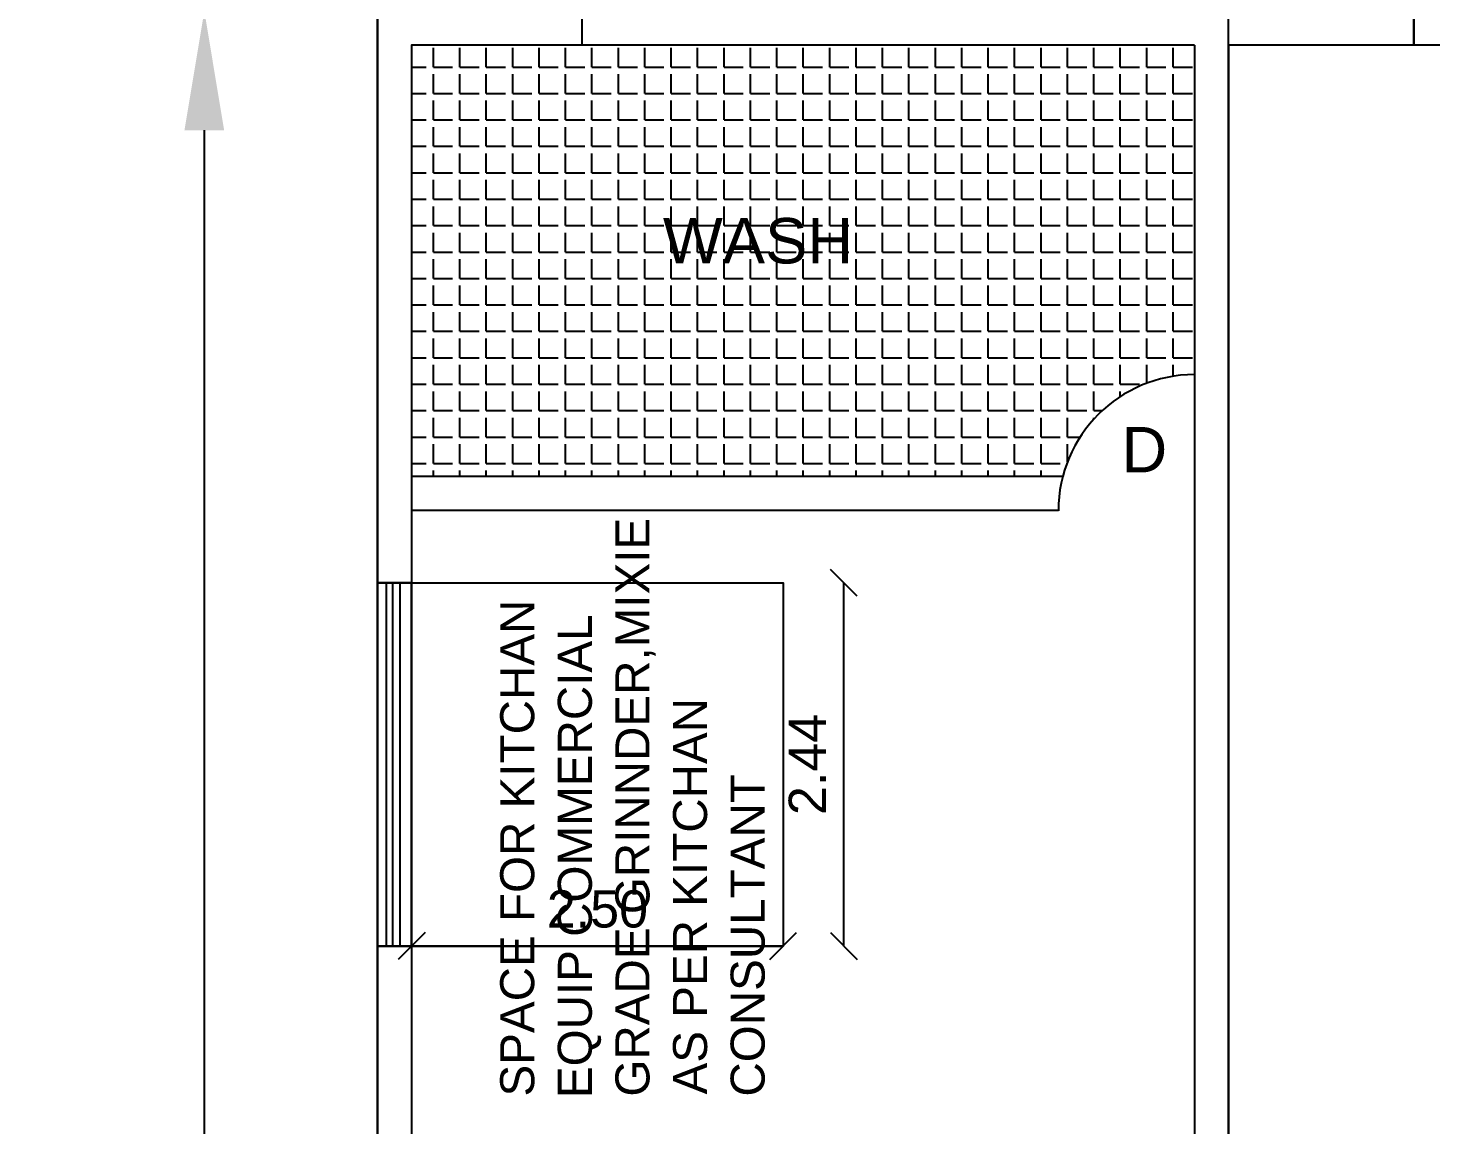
# Model space of a CAD drawing. Header units: metres. Extents: x 0 to 184, y 0 to 104.
# Drawn here: x 1.53 to 10.95, y 57.22 to 64.58 of the extents above; entities that cross this region are included whole.
import ezdxf

# ---------------------------------------------------------------- set-up
doc = ezdxf.new("R2010")
doc.units = ezdxf.units.M
doc.linetypes.add('PHANTOM2', pattern=[1.25, 0.625, -0.125, 0.125, -0.125, 0.125, -0.125])
for name, color, linetype in [('BLK_1_FLR_0_BLT_UP_AREA', 1, 'Continuous'), ('BLK_1_FLR_0_CARPET_AREA', 117, 'Continuous'), ('BLK_1_FLR_0_REGULAR_ROOM_1', 117, 'Continuous'), ('BLK_1_FLR_0_ROOM_1_LIGHT_VENTILATION_1', 140, 'Continuous')]:
    doc.layers.add(name, color=color, linetype=linetype)
doc.styles.get("Standard").update_dxf_attribs({"font": 'arial.ttf', "height": 0.35})
doc.dimstyles.new('ISO-25', dxfattribs={"dimtxt": 0.8, "dimasz": 0.8, "dimexe": 1.25, "dimexo": 0.625, "dimgap": 0.25, "dimtad": 1, "dimdsep": 46, "dimtxsty": 'Standard', "dimcen": 2.5, "dimse1": 1, "dimse2": 1, "dimadec": 0, "dimazin": 0, "dimtfac": 1, "dimtmove": 0, "dimatfit": 3, "dimfxl": 0, "dimarcsym": 0})
doc.dimstyles.new('SAR', dxfattribs={"dimtxt": 0.25, "dimasz": 0.18, "dimexe": 0.18, "dimexo": 0.0625, "dimgap": 0.12, "dimtad": 1, "dimzin": 0, "dimdsep": 46, "dimtxsty": 'Standard', "dimblk": 'OBLIQUE', "dimcen": 0.09, "dimse1": 1, "dimse2": 1, "dimadec": 0, "dimazin": 0, "dimtfac": 1, "dimtofl": 0, "dimtmove": 0, "dimatfit": 3, "dimldrblk": 'OBLIQUE', "dimfxl": 0, "dimtolj": 1, "dimtzin": 0, "dimarcsym": 0})

# ---------------------------------------------------------------- blocks, each defined once
blk = doc.blocks.new('_Oblique')
at = {"color": 0, "linetype": 'ByBlock', "lineweight": -2}
blk.add_line((-0.5, -0.5), (0.5, 0.5), dxfattribs=at)
blk = doc.blocks.new('*D22')
at = {"layer": 'BLK_1_FLR_0_ROOM_1_LIGHT_VENTILATION_1', "color": 0, "lineweight": -2}
blk.add_line((4.1062, 58.4197), (6.6015, 58.4197), dxfattribs=at)
at = {"layer": 'Defpoints', "color": 0}
for p in [(4.1062, 58.4197), (6.6015, 58.4197), (6.6015, 58.4197)]:
    blk.add_point(p, dxfattribs=at)
at = {"layer": 'BLK_1_FLR_0_ROOM_1_LIGHT_VENTILATION_1', "color": 0, "lineweight": -2, "xscale": 0.18, "yscale": 0.18, "zscale": 0.18, "rotation": 180}
blk.add_blockref('_Oblique', (4.1062, 58.4197), dxfattribs=at)
at = {"layer": 'BLK_1_FLR_0_ROOM_1_LIGHT_VENTILATION_1', "color": 0, "lineweight": -2, "xscale": 0.18, "yscale": 0.18, "zscale": 0.18}
blk.add_blockref('_Oblique', (6.6015, 58.4197), dxfattribs=at)
at = {"layer": 'BLK_1_FLR_0_ROOM_1_LIGHT_VENTILATION_1', "color": 0, "insert": (5.3538, 58.6673), "char_height": 0.25, "attachment_point": 5}
blk.add_mtext('\\A1;2.50', dxfattribs=at)
blk = doc.blocks.new('*D23')
at = {"layer": 'BLK_1_FLR_0_ROOM_1_LIGHT_VENTILATION_1', "color": 0, "lineweight": -2}
blk.add_line((7.0088, 58.4197), (7.0088, 60.8581), dxfattribs=at)
at = {"layer": 'Defpoints', "color": 0}
for p in [(6.6015, 60.8581), (7.0088, 60.8581), (6.6015, 58.4197)]:
    blk.add_point(p, dxfattribs=at)
at = {"layer": 'BLK_1_FLR_0_ROOM_1_LIGHT_VENTILATION_1', "color": 0, "lineweight": -2, "xscale": 0.18, "yscale": 0.18, "zscale": 0.18}
for p, rotation in [((7.0088, 60.8581), 90), ((7.0088, 58.4197), 270)]:
    blk.add_blockref('_Oblique', p, dxfattribs=dict(at, rotation=rotation))
at = {"layer": 'BLK_1_FLR_0_ROOM_1_LIGHT_VENTILATION_1', "color": 0, "insert": (6.7633, 59.6389), "char_height": 0.25, "attachment_point": 5, "rotation": 90}
blk.add_mtext('\\A1;2.44', dxfattribs=at)
blk = doc.blocks.new('*D101')
at = {"color": 0, "lineweight": -2}
blk.add_line((2.7138, 63.8962), (2.7138, 35.067), dxfattribs=at)
at = {"color": 0}
for points in [[(2.5804, 63.8962), (2.8471, 63.8962), (2.7138, 64.6962)], [(2.5804, 35.067), (2.8471, 35.067), (2.7138, 34.267)]]:
    blk.add_solid(points, dxfattribs=at)
at = {"layer": 'Defpoints', "color": 0}
for p in [(3.8776, 64.6962), (2.7138, 34.267), (3.8776, 34.267)]:
    blk.add_point(p, dxfattribs=at)
at = {"color": 0, "insert": (2.055, 49.4816), "char_height": 0.8, "attachment_point": 5, "rotation": 90}
blk.add_mtext('30.43', dxfattribs=at)

msp = doc.modelspace()

# ---------------------------------------------------------------- linework, layer by layer
at = {"color": 7, "lineweight": 25}
for p, q in [((10.8372, 67.76964), (10.8372, 64.46764)), ((3.8776, 64.69624), (3.8776, 56.92384)), ((9.5926, 54.33304), (9.5926, 64.69624)), ((9.364, 64.46764), (4.1062, 64.46764)), ((4.1062, 64.46764), (4.1062, 61.57204)), ((9.364, 64.46764), (9.364, 61.57204)), ((11.77763, 64.46764), (10.8372, 64.46764)), ((9.364, 62.2558), (9.364, 61.34231)), ((8.47917, 61.57204), (4.1062, 61.57204)), ((8.4496, 61.34344), (4.1062, 61.34344)), ((4.1062, 61.34344), (4.1062, 56.92384)), ((9.364, 61.34344), (9.364, 54.56164)), ((3.93632, 58.41968), (3.93632, 60.85808)), ((3.97903, 58.41968), (3.97903, 60.85808)), ((4.02967, 58.41968), (4.02986, 60.85808))]:
    msp.add_line(p, q, dxfattribs=at)
at = {"color": 7, "linetype": 'Continuous', "lineweight": 25}
for p, q in [((4.25248, 64.3206), (4.25248, 64.44963)), ((4.42989, 64.3206), (4.42989, 64.44963)), ((4.60731, 64.3206), (4.60731, 64.44963)), ((4.78473, 64.3206), (4.78473, 64.44963)), ((4.96215, 64.3206), (4.96215, 64.44963)), ((5.13957, 64.3206), (5.13957, 64.44963)), ((5.31699, 64.3206), (5.31699, 64.44963)), ((5.49441, 64.3206), (5.49441, 64.44963)), ((5.67183, 64.3206), (5.67183, 64.44963)), ((5.84925, 64.3206), (5.84925, 64.44963)), ((6.02667, 64.3206), (6.02667, 64.44963)), ((6.20408, 64.3206), (6.20408, 64.44963)), ((6.3815, 64.3206), (6.3815, 64.44963)), ((6.55892, 64.3206), (6.55892, 64.44963)), ((6.73634, 64.3206), (6.73634, 64.44963)), ((6.91376, 64.3206), (6.91376, 64.44963)), ((7.09118, 64.3206), (7.09118, 64.44963)), ((7.2686, 64.3206), (7.2686, 64.44963)), ((7.44602, 64.3206), (7.44602, 64.44963)), ((7.62344, 64.3206), (7.62344, 64.44963)), ((7.80086, 64.3206), (7.80086, 64.44963)), ((7.97827, 64.3206), (7.97827, 64.44963)), ((8.15569, 64.3206), (8.15569, 64.44963)), ((8.33311, 64.3206), (8.33311, 64.44963)), ((8.51053, 64.3206), (8.51053, 64.44963)), ((8.68795, 64.3206), (8.68795, 64.44963)), ((8.86537, 64.3206), (8.86537, 64.44963)), ((9.04279, 64.3206), (9.04279, 64.44963)), ((9.22021, 64.3206), (9.22021, 64.44963)), ((4.1062, 64.3206), (4.20409, 64.3206)), ((4.25248, 64.3206), (4.38151, 64.3206)), ((4.25248, 64.14318), (4.25248, 64.27221)), ((4.42989, 64.3206), (4.55893, 64.3206)), ((4.42989, 64.14318), (4.42989, 64.27221)), ((4.60731, 64.3206), (4.73635, 64.3206)), ((4.60731, 64.14318), (4.60731, 64.27221)), ((4.78473, 64.3206), (4.91376, 64.3206)), ((4.78473, 64.14318), (4.78473, 64.27221)), ((4.96215, 64.3206), (5.09118, 64.3206)), ((4.96215, 64.14318), (4.96215, 64.27221)), ((5.13957, 64.3206), (5.2686, 64.3206)), ((5.13957, 64.14318), (5.13957, 64.27221)), ((5.31699, 64.3206), (5.44602, 64.3206)), ((5.31699, 64.14318), (5.31699, 64.27221)), ((5.49441, 64.3206), (5.62344, 64.3206)), ((5.49441, 64.14318), (5.49441, 64.27221)), ((5.67183, 64.3206), (5.80086, 64.3206)), ((5.67183, 64.14318), (5.67183, 64.27221)), ((5.84925, 64.3206), (5.97828, 64.3206)), ((5.84925, 64.14318), (5.84925, 64.27221)), ((6.02667, 64.3206), (6.1557, 64.3206)), ((6.02667, 64.14318), (6.02667, 64.27221)), ((6.20408, 64.3206), (6.33312, 64.3206)), ((6.20408, 64.14318), (6.20408, 64.27221)), ((6.3815, 64.3206), (6.51054, 64.3206)), ((6.3815, 64.14318), (6.3815, 64.27221)), ((6.55892, 64.3206), (6.68795, 64.3206)), ((6.55892, 64.14318), (6.55892, 64.27221)), ((6.73634, 64.3206), (6.86537, 64.3206)), ((6.73634, 64.14318), (6.73634, 64.27221)), ((6.91376, 64.3206), (7.04279, 64.3206)), ((6.91376, 64.14318), (6.91376, 64.27221)), ((7.09118, 64.3206), (7.22021, 64.3206)), ((7.09118, 64.14318), (7.09118, 64.27221)), ((7.2686, 64.3206), (7.39763, 64.3206)), ((7.2686, 64.14318), (7.2686, 64.27221)), ((7.44602, 64.3206), (7.57505, 64.3206)), ((7.44602, 64.14318), (7.44602, 64.27221)), ((7.62344, 64.3206), (7.75247, 64.3206)), ((7.62344, 64.14318), (7.62344, 64.27221)), ((7.80086, 64.3206), (7.92989, 64.3206)), ((7.80086, 64.14318), (7.80086, 64.27221)), ((7.97827, 64.3206), (8.10731, 64.3206)), ((7.97827, 64.14318), (7.97827, 64.27221)), ((8.15569, 64.3206), (8.28473, 64.3206)), ((8.15569, 64.14318), (8.15569, 64.27221)), ((8.33311, 64.3206), (8.46214, 64.3206)), ((8.33311, 64.14318), (8.33311, 64.27221)), ((8.51053, 64.3206), (8.63956, 64.3206)), ((8.51053, 64.14318), (8.51053, 64.27221)), ((8.68795, 64.3206), (8.81698, 64.3206)), ((8.68795, 64.14318), (8.68795, 64.27221)), ((8.86537, 64.3206), (8.9944, 64.3206)), ((8.86537, 64.14318), (8.86537, 64.27221)), ((9.04279, 64.3206), (9.17182, 64.3206)), ((9.04279, 64.14318), (9.04279, 64.27221)), ((9.22021, 64.3206), (9.34924, 64.3206)), ((9.22021, 64.14318), (9.22021, 64.27221)), ((4.1062, 64.14318), (4.20409, 64.14318)), ((4.25248, 64.14318), (4.38151, 64.14318)), ((4.25248, 63.96576), (4.25248, 64.09479)), ((4.42989, 64.14318), (4.55893, 64.14318)), ((4.42989, 63.96576), (4.42989, 64.09479)), ((4.60731, 64.14318), (4.73635, 64.14318)), ((4.60731, 63.96576), (4.60731, 64.09479)), ((4.78473, 64.14318), (4.91376, 64.14318)), ((4.78473, 63.96576), (4.78473, 64.09479)), ((4.96215, 64.14318), (5.09118, 64.14318)), ((4.96215, 63.96576), (4.96215, 64.09479)), ((5.13957, 64.14318), (5.2686, 64.14318)), ((5.13957, 63.96576), (5.13957, 64.09479)), ((5.31699, 64.14318), (5.44602, 64.14318)), ((5.31699, 63.96576), (5.31699, 64.09479)), ((5.49441, 64.14318), (5.62344, 64.14318)), ((5.49441, 63.96576), (5.49441, 64.09479)), ((5.67183, 64.14318), (5.80086, 64.14318)), ((5.67183, 63.96576), (5.67183, 64.09479)), ((5.84925, 64.14318), (5.97828, 64.14318)), ((5.84925, 63.96576), (5.84925, 64.09479)), ((6.02667, 64.14318), (6.1557, 64.14318)), ((6.02667, 63.96576), (6.02667, 64.09479)), ((6.20408, 64.14318), (6.33312, 64.14318)), ((6.20408, 63.96576), (6.20408, 64.09479)), ((6.3815, 64.14318), (6.51054, 64.14318)), ((6.3815, 63.96576), (6.3815, 64.09479)), ((6.55892, 64.14318), (6.68795, 64.14318)), ((6.55892, 63.96576), (6.55892, 64.09479)), ((6.73634, 64.14318), (6.86537, 64.14318)), ((6.73634, 63.96576), (6.73634, 64.09479)), ((6.91376, 64.14318), (7.04279, 64.14318)), ((6.91376, 63.96576), (6.91376, 64.09479)), ((7.09118, 64.14318), (7.22021, 64.14318)), ((7.09118, 63.96576), (7.09118, 64.09479)), ((7.2686, 64.14318), (7.39763, 64.14318)), ((7.2686, 63.96576), (7.2686, 64.09479)), ((7.44602, 64.14318), (7.57505, 64.14318)), ((7.44602, 63.96576), (7.44602, 64.09479)), ((7.62344, 64.14318), (7.75247, 64.14318)), ((7.62344, 63.96576), (7.62344, 64.09479)), ((7.80086, 64.14318), (7.92989, 64.14318)), ((7.80086, 63.96576), (7.80086, 64.09479)), ((7.97827, 64.14318), (8.10731, 64.14318)), ((7.97827, 63.96576), (7.97827, 64.09479)), ((8.15569, 64.14318), (8.28473, 64.14318)), ((8.15569, 63.96576), (8.15569, 64.09479)), ((8.33311, 64.14318), (8.46214, 64.14318)), ((8.33311, 63.96576), (8.33311, 64.09479)), ((8.51053, 64.14318), (8.63956, 64.14318)), ((8.51053, 63.96576), (8.51053, 64.09479)), ((8.68795, 64.14318), (8.81698, 64.14318)), ((8.68795, 63.96576), (8.68795, 64.09479)), ((8.86537, 64.14318), (8.9944, 64.14318)), ((8.86537, 63.96576), (8.86537, 64.09479)), ((9.04279, 64.14318), (9.17182, 64.14318)), ((9.04279, 63.96576), (9.04279, 64.09479)), ((9.22021, 64.14318), (9.34924, 64.14318)), ((9.22021, 63.96576), (9.22021, 64.09479)), ((4.1062, 63.96576), (4.20409, 63.96576)), ((4.25248, 63.96576), (4.38151, 63.96576)), ((4.25248, 63.78834), (4.25248, 63.91738)), ((4.42989, 63.96576), (4.55893, 63.96576)), ((4.42989, 63.78834), (4.42989, 63.91738)), ((4.60731, 63.96576), (4.73635, 63.96576)), ((4.60731, 63.78834), (4.60731, 63.91738)), ((4.78473, 63.96576), (4.91376, 63.96576)), ((4.78473, 63.78834), (4.78473, 63.91738)), ((4.96215, 63.96576), (5.09118, 63.96576)), ((4.96215, 63.78834), (4.96215, 63.91738)), ((5.13957, 63.96576), (5.2686, 63.96576)), ((5.13957, 63.78834), (5.13957, 63.91738)), ((5.31699, 63.96576), (5.44602, 63.96576)), ((5.31699, 63.78834), (5.31699, 63.91738)), ((5.49441, 63.96576), (5.62344, 63.96576)), ((5.49441, 63.78834), (5.49441, 63.91738)), ((5.67183, 63.96576), (5.80086, 63.96576)), ((5.67183, 63.78834), (5.67183, 63.91738)), ((5.84925, 63.96576), (5.97828, 63.96576)), ((5.84925, 63.78834), (5.84925, 63.91738)), ((6.02667, 63.96576), (6.1557, 63.96576)), ((6.02667, 63.78834), (6.02667, 63.91738)), ((6.20408, 63.96576), (6.33312, 63.96576)), ((6.20408, 63.78834), (6.20408, 63.91738)), ((6.3815, 63.96576), (6.51054, 63.96576)), ((6.3815, 63.78834), (6.3815, 63.91738)), ((6.55892, 63.96576), (6.68795, 63.96576)), ((6.55892, 63.78834), (6.55892, 63.91738)), ((6.73634, 63.96576), (6.86537, 63.96576)), ((6.73634, 63.78834), (6.73634, 63.91738)), ((6.91376, 63.96576), (7.04279, 63.96576)), ((6.91376, 63.78834), (6.91376, 63.91738)), ((7.09118, 63.96576), (7.22021, 63.96576)), ((7.09118, 63.78834), (7.09118, 63.91738)), ((7.2686, 63.96576), (7.39763, 63.96576)), ((7.2686, 63.78834), (7.2686, 63.91738)), ((7.44602, 63.96576), (7.57505, 63.96576)), ((7.44602, 63.78834), (7.44602, 63.91738)), ((7.62344, 63.96576), (7.75247, 63.96576)), ((7.62344, 63.78834), (7.62344, 63.91738)), ((7.80086, 63.96576), (7.92989, 63.96576)), ((7.80086, 63.78834), (7.80086, 63.91738)), ((7.97827, 63.96576), (8.10731, 63.96576)), ((7.97827, 63.78834), (7.97827, 63.91738)), ((8.15569, 63.96576), (8.28473, 63.96576)), ((8.15569, 63.78834), (8.15569, 63.91738)), ((8.33311, 63.96576), (8.46214, 63.96576)), ((8.33311, 63.78834), (8.33311, 63.91738)), ((8.51053, 63.96576), (8.63956, 63.96576)), ((8.51053, 63.78834), (8.51053, 63.91738)), ((8.68795, 63.96576), (8.81698, 63.96576)), ((8.68795, 63.78834), (8.68795, 63.91738)), ((8.86537, 63.96576), (8.9944, 63.96576)), ((8.86537, 63.78834), (8.86537, 63.91738)), ((9.04279, 63.96576), (9.17182, 63.96576)), ((9.04279, 63.78834), (9.04279, 63.91738)), ((9.22021, 63.96576), (9.34924, 63.96576)), ((9.22021, 63.78834), (9.22021, 63.91738)), ((4.1062, 63.78834), (4.20409, 63.78834)), ((4.25248, 63.78834), (4.38151, 63.78834)), ((4.42989, 63.78834), (4.55893, 63.78834)), ((4.60731, 63.78834), (4.73635, 63.78834)), ((4.78473, 63.78834), (4.91376, 63.78834)), ((4.96215, 63.78834), (5.09118, 63.78834)), ((5.13957, 63.78834), (5.2686, 63.78834)), ((5.31699, 63.78834), (5.44602, 63.78834)), ((5.49441, 63.78834), (5.62344, 63.78834)), ((5.67183, 63.78834), (5.80086, 63.78834)), ((5.84925, 63.78834), (5.97828, 63.78834)), ((6.02667, 63.78834), (6.1557, 63.78834)), ((6.20408, 63.78834), (6.33312, 63.78834)), ((6.3815, 63.78834), (6.51054, 63.78834)), ((6.55892, 63.78834), (6.68795, 63.78834)), ((6.73634, 63.78834), (6.86537, 63.78834)), ((6.91376, 63.78834), (7.04279, 63.78834)), ((7.09118, 63.78834), (7.22021, 63.78834)), ((7.2686, 63.78834), (7.39763, 63.78834)), ((7.44602, 63.78834), (7.57505, 63.78834)), ((7.62344, 63.78834), (7.75247, 63.78834)), ((7.80086, 63.78834), (7.92989, 63.78834)), ((7.97827, 63.78834), (8.10731, 63.78834)), ((8.15569, 63.78834), (8.28473, 63.78834)), ((8.33311, 63.78834), (8.46214, 63.78834)), ((8.51053, 63.78834), (8.63956, 63.78834)), ((8.68795, 63.78834), (8.81698, 63.78834)), ((8.86537, 63.78834), (8.9944, 63.78834)), ((9.04279, 63.78834), (9.17182, 63.78834)), ((9.22021, 63.78834), (9.34924, 63.78834)), ((4.25248, 63.61092), (4.25248, 63.73996)), ((4.42989, 63.61092), (4.42989, 63.73996)), ((4.60731, 63.61092), (4.60731, 63.73996)), ((4.78473, 63.61092), (4.78473, 63.73996)), ((4.96215, 63.61092), (4.96215, 63.73996)), ((5.13957, 63.61092), (5.13957, 63.73996)), ((5.31699, 63.61092), (5.31699, 63.73996)), ((5.49441, 63.61092), (5.49441, 63.73996)), ((5.67183, 63.61092), (5.67183, 63.73996)), ((5.84925, 63.61092), (5.84925, 63.73996)), ((6.02667, 63.61092), (6.02667, 63.73996)), ((6.20408, 63.61092), (6.20408, 63.73996)), ((6.3815, 63.61092), (6.3815, 63.73996)), ((6.55892, 63.61092), (6.55892, 63.73996)), ((6.73634, 63.61092), (6.73634, 63.73996)), ((6.91376, 63.61092), (6.91376, 63.73996)), ((7.09118, 63.61092), (7.09118, 63.73996)), ((7.2686, 63.61092), (7.2686, 63.73996)), ((7.44602, 63.61092), (7.44602, 63.73996)), ((7.62344, 63.61092), (7.62344, 63.73996)), ((7.80086, 63.61092), (7.80086, 63.73996)), ((7.97827, 63.61092), (7.97827, 63.73996)), ((8.15569, 63.61092), (8.15569, 63.73996)), ((8.33311, 63.61092), (8.33311, 63.73996)), ((8.51053, 63.61092), (8.51053, 63.73996)), ((8.68795, 63.61092), (8.68795, 63.73996)), ((8.86537, 63.61092), (8.86537, 63.73996)), ((9.04279, 63.61092), (9.04279, 63.73996)), ((9.22021, 63.61092), (9.22021, 63.73996)), ((4.1062, 63.61092), (4.20409, 63.61092)), ((4.25248, 63.61092), (4.38151, 63.61092)), ((4.42989, 63.61092), (4.55893, 63.61092)), ((4.60731, 63.61092), (4.73635, 63.61092)), ((4.78473, 63.61092), (4.91376, 63.61092)), ((4.96215, 63.61092), (5.09118, 63.61092)), ((5.13957, 63.61092), (5.2686, 63.61092)), ((5.31699, 63.61092), (5.44602, 63.61092)), ((5.49441, 63.61092), (5.62344, 63.61092)), ((5.67183, 63.61092), (5.80086, 63.61092)), ((5.84925, 63.61092), (5.97828, 63.61092)), ((6.02667, 63.61092), (6.1557, 63.61092)), ((6.20408, 63.61092), (6.33312, 63.61092)), ((6.3815, 63.61092), (6.51054, 63.61092)), ((6.55892, 63.61092), (6.68795, 63.61092)), ((6.73634, 63.61092), (6.86537, 63.61092)), ((6.91376, 63.61092), (7.04279, 63.61092)), ((7.09118, 63.61092), (7.22021, 63.61092)), ((7.2686, 63.61092), (7.39763, 63.61092)), ((7.44602, 63.61092), (7.57505, 63.61092)), ((7.62344, 63.61092), (7.75247, 63.61092)), ((7.80086, 63.61092), (7.92989, 63.61092)), ((7.97827, 63.61092), (8.10731, 63.61092)), ((8.15569, 63.61092), (8.28473, 63.61092)), ((8.33311, 63.61092), (8.46214, 63.61092)), ((8.51053, 63.61092), (8.63956, 63.61092)), ((8.68795, 63.61092), (8.81698, 63.61092)), ((8.86537, 63.61092), (8.9944, 63.61092)), ((9.04279, 63.61092), (9.17182, 63.61092)), ((9.22021, 63.61092), (9.34924, 63.61092)), ((4.25248, 63.43351), (4.25248, 63.56254)), ((4.42989, 63.43351), (4.42989, 63.56254)), ((4.60731, 63.43351), (4.60731, 63.56254)), ((4.78473, 63.43351), (4.78473, 63.56254)), ((4.96215, 63.43351), (4.96215, 63.56254)), ((5.13957, 63.43351), (5.13957, 63.56254)), ((5.31699, 63.43351), (5.31699, 63.56254)), ((5.49441, 63.43351), (5.49441, 63.56254)), ((5.67183, 63.43351), (5.67183, 63.56254)), ((5.84925, 63.43351), (5.84925, 63.56254)), ((6.02667, 63.43351), (6.02667, 63.56254)), ((6.20408, 63.43351), (6.20408, 63.56254)), ((6.3815, 63.43351), (6.3815, 63.56254)), ((6.55892, 63.43351), (6.55892, 63.56254)), ((6.73634, 63.43351), (6.73634, 63.56254)), ((6.91376, 63.43351), (6.91376, 63.56254)), ((7.09118, 63.43351), (7.09118, 63.56254)), ((7.2686, 63.43351), (7.2686, 63.56254)), ((7.44602, 63.43351), (7.44602, 63.56254)), ((7.62344, 63.43351), (7.62344, 63.56254)), ((7.80086, 63.43351), (7.80086, 63.56254)), ((7.97827, 63.43351), (7.97827, 63.56254)), ((8.15569, 63.43351), (8.15569, 63.56254)), ((8.33311, 63.43351), (8.33311, 63.56254)), ((8.51053, 63.43351), (8.51053, 63.56254)), ((8.68795, 63.43351), (8.68795, 63.56254)), ((8.86537, 63.43351), (8.86537, 63.56254)), ((9.04279, 63.43351), (9.04279, 63.56254)), ((9.22021, 63.43351), (9.22021, 63.56254)), ((4.1062, 63.43351), (4.20409, 63.43351)), ((4.25248, 63.43351), (4.38151, 63.43351)), ((4.42989, 63.43351), (4.55893, 63.43351)), ((4.60731, 63.43351), (4.73635, 63.43351)), ((4.78473, 63.43351), (4.91376, 63.43351)), ((4.96215, 63.43351), (5.09118, 63.43351)), ((5.13957, 63.43351), (5.2686, 63.43351)), ((5.31699, 63.43351), (5.44602, 63.43351)), ((5.49441, 63.43351), (5.62344, 63.43351)), ((5.67183, 63.43351), (5.80086, 63.43351)), ((5.84925, 63.43351), (5.97828, 63.43351)), ((6.02667, 63.43351), (6.1557, 63.43351)), ((6.20408, 63.43351), (6.33312, 63.43351)), ((6.3815, 63.43351), (6.51054, 63.43351)), ((6.55892, 63.43351), (6.68795, 63.43351)), ((6.73634, 63.43351), (6.86537, 63.43351)), ((6.91376, 63.43351), (7.04279, 63.43351)), ((7.09118, 63.43351), (7.22021, 63.43351)), ((7.2686, 63.43351), (7.39763, 63.43351)), ((7.44602, 63.43351), (7.57505, 63.43351)), ((7.62344, 63.43351), (7.75247, 63.43351)), ((7.80086, 63.43351), (7.92989, 63.43351)), ((7.97827, 63.43351), (8.10731, 63.43351)), ((8.15569, 63.43351), (8.28473, 63.43351)), ((8.33311, 63.43351), (8.46214, 63.43351)), ((8.51053, 63.43351), (8.63956, 63.43351)), ((8.68795, 63.43351), (8.81698, 63.43351)), ((8.86537, 63.43351), (8.9944, 63.43351)), ((9.04279, 63.43351), (9.17182, 63.43351)), ((9.22021, 63.43351), (9.34924, 63.43351)), ((4.25248, 63.25609), (4.25248, 63.38512)), ((4.42989, 63.25609), (4.42989, 63.38512)), ((4.60731, 63.25609), (4.60731, 63.38512)), ((4.78473, 63.25609), (4.78473, 63.38512)), ((4.96215, 63.25609), (4.96215, 63.38512)), ((5.13957, 63.25609), (5.13957, 63.38512)), ((5.31699, 63.25609), (5.31699, 63.38512)), ((5.49441, 63.25609), (5.49441, 63.38512)), ((5.67183, 63.25609), (5.67183, 63.38512)), ((5.84925, 63.25609), (5.84925, 63.38512)), ((6.02667, 63.25609), (6.02667, 63.38512)), ((6.20408, 63.25609), (6.20408, 63.38512)), ((6.3815, 63.25609), (6.3815, 63.38512)), ((6.55892, 63.25609), (6.55892, 63.38512)), ((6.73634, 63.25609), (6.73634, 63.38512)), ((6.91376, 63.25609), (6.91376, 63.38512)), ((7.09118, 63.25609), (7.09118, 63.38512)), ((7.2686, 63.25609), (7.2686, 63.38512)), ((7.44602, 63.25609), (7.44602, 63.38512)), ((7.62344, 63.25609), (7.62344, 63.38512)), ((7.80086, 63.25609), (7.80086, 63.38512)), ((7.97827, 63.25609), (7.97827, 63.38512)), ((8.15569, 63.25609), (8.15569, 63.38512)), ((8.33311, 63.25609), (8.33311, 63.38512)), ((8.51053, 63.25609), (8.51053, 63.38512)), ((8.68795, 63.25609), (8.68795, 63.38512)), ((8.86537, 63.25609), (8.86537, 63.38512)), ((9.04279, 63.25609), (9.04279, 63.38512)), ((9.22021, 63.25609), (9.22021, 63.38512)), ((4.1062, 63.25609), (4.20409, 63.25609)), ((4.25248, 63.25609), (4.38151, 63.25609)), ((4.42989, 63.25609), (4.55893, 63.25609)), ((4.60731, 63.25609), (4.73635, 63.25609)), ((4.78473, 63.25609), (4.91376, 63.25609)), ((4.96215, 63.25609), (5.09118, 63.25609)), ((5.13957, 63.25609), (5.2686, 63.25609)), ((5.31699, 63.25609), (5.44602, 63.25609)), ((5.49441, 63.25609), (5.62344, 63.25609)), ((5.67183, 63.25609), (5.80086, 63.25609)), ((5.84925, 63.25609), (5.97828, 63.25609)), ((6.02667, 63.25609), (6.1557, 63.25609)), ((6.20408, 63.25609), (6.33312, 63.25609)), ((6.3815, 63.25609), (6.51054, 63.25609)), ((6.55892, 63.25609), (6.68795, 63.25609)), ((6.73634, 63.25609), (6.86537, 63.25609)), ((6.91376, 63.25609), (7.04279, 63.25609)), ((7.09118, 63.25609), (7.22021, 63.25609)), ((7.2686, 63.25609), (7.39763, 63.25609)), ((7.44602, 63.25609), (7.57505, 63.25609)), ((7.62344, 63.25609), (7.75247, 63.25609)), ((7.80086, 63.25609), (7.92989, 63.25609)), ((7.97827, 63.25609), (8.10731, 63.25609)), ((8.15569, 63.25609), (8.28473, 63.25609)), ((8.33311, 63.25609), (8.46214, 63.25609)), ((8.51053, 63.25609), (8.63956, 63.25609)), ((8.68795, 63.25609), (8.81698, 63.25609)), ((8.86537, 63.25609), (8.9944, 63.25609)), ((9.04279, 63.25609), (9.17182, 63.25609)), ((9.22021, 63.25609), (9.34924, 63.25609)), ((4.25248, 63.07867), (4.25248, 63.2077)), ((4.42989, 63.07867), (4.42989, 63.2077)), ((4.60731, 63.07867), (4.60731, 63.2077)), ((4.78473, 63.07867), (4.78473, 63.2077)), ((4.96215, 63.07867), (4.96215, 63.2077)), ((5.13957, 63.07867), (5.13957, 63.2077)), ((5.31699, 63.07867), (5.31699, 63.2077)), ((5.49441, 63.07867), (5.49441, 63.2077)), ((5.67183, 63.07867), (5.67183, 63.2077)), ((5.84925, 63.07867), (5.84925, 63.2077)), ((6.02667, 63.07867), (6.02667, 63.2077)), ((6.20408, 63.07867), (6.20408, 63.2077)), ((6.3815, 63.07867), (6.3815, 63.2077)), ((6.55892, 63.07867), (6.55892, 63.2077)), ((6.73634, 63.07867), (6.73634, 63.2077)), ((6.91376, 63.07867), (6.91376, 63.2077)), ((7.09118, 63.07867), (7.09118, 63.2077)), ((7.2686, 63.07867), (7.2686, 63.2077)), ((7.44602, 63.07867), (7.44602, 63.2077)), ((7.62344, 63.07867), (7.62344, 63.2077)), ((7.80086, 63.07867), (7.80086, 63.2077)), ((7.97827, 63.07867), (7.97827, 63.2077)), ((8.15569, 63.07867), (8.15569, 63.2077)), ((8.33311, 63.07867), (8.33311, 63.2077)), ((8.51053, 63.07867), (8.51053, 63.2077)), ((8.68795, 63.07867), (8.68795, 63.2077)), ((8.86537, 63.07867), (8.86537, 63.2077)), ((9.04279, 63.07867), (9.04279, 63.2077)), ((9.22021, 63.07867), (9.22021, 63.2077)), ((4.1062, 63.07867), (4.20409, 63.07867)), ((4.25248, 63.07867), (4.38151, 63.07867)), ((4.25248, 62.90125), (4.25248, 63.03028)), ((4.42989, 63.07867), (4.55893, 63.07867)), ((4.42989, 62.90125), (4.42989, 63.03028)), ((4.60731, 63.07867), (4.73635, 63.07867)), ((4.60731, 62.90125), (4.60731, 63.03028)), ((4.78473, 63.07867), (4.91376, 63.07867)), ((4.78473, 62.90125), (4.78473, 63.03028)), ((4.96215, 63.07867), (5.09118, 63.07867)), ((4.96215, 62.90125), (4.96215, 63.03028)), ((5.13957, 63.07867), (5.2686, 63.07867)), ((5.13957, 62.90125), (5.13957, 63.03028)), ((5.31699, 63.07867), (5.44602, 63.07867)), ((5.31699, 62.90125), (5.31699, 63.03028)), ((5.49441, 63.07867), (5.62344, 63.07867)), ((5.49441, 62.90125), (5.49441, 63.03028)), ((5.67183, 63.07867), (5.80086, 63.07867)), ((5.67183, 62.90125), (5.67183, 63.03028)), ((5.84925, 63.07867), (5.97828, 63.07867)), ((5.84925, 62.90125), (5.84925, 63.03028)), ((6.02667, 63.07867), (6.1557, 63.07867)), ((6.02667, 62.90125), (6.02667, 63.03028)), ((6.20408, 63.07867), (6.33312, 63.07867)), ((6.20408, 62.90125), (6.20408, 63.03028)), ((6.3815, 63.07867), (6.51054, 63.07867)), ((6.3815, 62.90125), (6.3815, 63.03028)), ((6.55892, 63.07867), (6.68795, 63.07867)), ((6.55892, 62.90125), (6.55892, 63.03028)), ((6.73634, 63.07867), (6.86537, 63.07867)), ((6.73634, 62.90125), (6.73634, 63.03028)), ((6.91376, 63.07867), (7.04279, 63.07867)), ((6.91376, 62.90125), (6.91376, 63.03028)), ((7.09118, 63.07867), (7.22021, 63.07867)), ((7.09118, 62.90125), (7.09118, 63.03028)), ((7.2686, 63.07867), (7.39763, 63.07867)), ((7.2686, 62.90125), (7.2686, 63.03028)), ((7.44602, 63.07867), (7.57505, 63.07867)), ((7.44602, 62.90125), (7.44602, 63.03028)), ((7.62344, 63.07867), (7.75247, 63.07867)), ((7.62344, 62.90125), (7.62344, 63.03028)), ((7.80086, 63.07867), (7.92989, 63.07867)), ((7.80086, 62.90125), (7.80086, 63.03028)), ((7.97827, 63.07867), (8.10731, 63.07867)), ((7.97827, 62.90125), (7.97827, 63.03028)), ((8.15569, 63.07867), (8.28473, 63.07867)), ((8.15569, 62.90125), (8.15569, 63.03028)), ((8.33311, 63.07867), (8.46214, 63.07867)), ((8.33311, 62.90125), (8.33311, 63.03028)), ((8.51053, 63.07867), (8.63956, 63.07867)), ((8.51053, 62.90125), (8.51053, 63.03028)), ((8.68795, 63.07867), (8.81698, 63.07867)), ((8.68795, 62.90125), (8.68795, 63.03028)), ((8.86537, 63.07867), (8.9944, 63.07867)), ((8.86537, 62.90125), (8.86537, 63.03028)), ((9.04279, 63.07867), (9.17182, 63.07867)), ((9.04279, 62.90125), (9.04279, 63.03028)), ((9.22021, 63.07867), (9.34924, 63.07867)), ((9.22021, 62.90125), (9.22021, 63.03028)), ((4.1062, 62.90125), (4.20409, 62.90125)), ((4.25248, 62.90125), (4.38151, 62.90125)), ((4.25248, 62.72383), (4.25248, 62.85286)), ((4.42989, 62.90125), (4.55893, 62.90125)), ((4.42989, 62.72383), (4.42989, 62.85286)), ((4.60731, 62.90125), (4.73635, 62.90125)), ((4.60731, 62.72383), (4.60731, 62.85286)), ((4.78473, 62.90125), (4.91376, 62.90125)), ((4.78473, 62.72383), (4.78473, 62.85286)), ((4.96215, 62.90125), (5.09118, 62.90125)), ((4.96215, 62.72383), (4.96215, 62.85286)), ((5.13957, 62.90125), (5.2686, 62.90125)), ((5.13957, 62.72383), (5.13957, 62.85286)), ((5.31699, 62.90125), (5.44602, 62.90125)), ((5.31699, 62.72383), (5.31699, 62.85286)), ((5.49441, 62.90125), (5.62344, 62.90125)), ((5.49441, 62.72383), (5.49441, 62.85286)), ((5.67183, 62.90125), (5.80086, 62.90125)), ((5.67183, 62.72383), (5.67183, 62.85286)), ((5.84925, 62.90125), (5.97828, 62.90125)), ((5.84925, 62.72383), (5.84925, 62.85286)), ((6.02667, 62.90125), (6.1557, 62.90125)), ((6.02667, 62.72383), (6.02667, 62.85286)), ((6.20408, 62.90125), (6.33312, 62.90125)), ((6.20408, 62.72383), (6.20408, 62.85286)), ((6.3815, 62.90125), (6.51054, 62.90125)), ((6.3815, 62.72383), (6.3815, 62.85286)), ((6.55892, 62.90125), (6.68795, 62.90125)), ((6.55892, 62.72383), (6.55892, 62.85286)), ((6.73634, 62.90125), (6.86537, 62.90125)), ((6.73634, 62.72383), (6.73634, 62.85286)), ((6.91376, 62.90125), (7.04279, 62.90125)), ((6.91376, 62.72383), (6.91376, 62.85286)), ((7.09118, 62.90125), (7.22021, 62.90125)), ((7.09118, 62.72383), (7.09118, 62.85286)), ((7.2686, 62.90125), (7.39763, 62.90125)), ((7.2686, 62.72383), (7.2686, 62.85286)), ((7.44602, 62.90125), (7.57505, 62.90125)), ((7.44602, 62.72383), (7.44602, 62.85286)), ((7.62344, 62.90125), (7.75247, 62.90125)), ((7.62344, 62.72383), (7.62344, 62.85286)), ((7.80086, 62.90125), (7.92989, 62.90125)), ((7.80086, 62.72383), (7.80086, 62.85286)), ((7.97827, 62.90125), (8.10731, 62.90125)), ((7.97827, 62.72383), (7.97827, 62.85286)), ((8.15569, 62.90125), (8.28473, 62.90125)), ((8.15569, 62.72383), (8.15569, 62.85286)), ((8.33311, 62.90125), (8.46214, 62.90125)), ((8.33311, 62.72383), (8.33311, 62.85286)), ((8.51053, 62.90125), (8.63956, 62.90125)), ((8.51053, 62.72383), (8.51053, 62.85286)), ((8.68795, 62.90125), (8.81698, 62.90125)), ((8.68795, 62.72383), (8.68795, 62.85286)), ((8.86537, 62.90125), (8.9944, 62.90125)), ((8.86537, 62.72383), (8.86537, 62.85286)), ((9.04279, 62.90125), (9.17182, 62.90125)), ((9.04279, 62.72383), (9.04279, 62.85286)), ((9.22021, 62.90125), (9.34924, 62.90125)), ((9.22021, 62.72383), (9.22021, 62.85286)), ((4.1062, 62.72383), (4.20409, 62.72383)), ((4.25248, 62.72383), (4.38151, 62.72383)), ((4.25248, 62.54641), (4.25248, 62.67544)), ((4.42989, 62.72383), (4.55893, 62.72383)), ((4.42989, 62.54641), (4.42989, 62.67544)), ((4.60731, 62.72383), (4.73635, 62.72383)), ((4.60731, 62.54641), (4.60731, 62.67544)), ((4.78473, 62.72383), (4.91376, 62.72383)), ((4.78473, 62.54641), (4.78473, 62.67544)), ((4.96215, 62.72383), (5.09118, 62.72383)), ((4.96215, 62.54641), (4.96215, 62.67544)), ((5.13957, 62.72383), (5.2686, 62.72383)), ((5.13957, 62.54641), (5.13957, 62.67544)), ((5.31699, 62.72383), (5.44602, 62.72383)), ((5.31699, 62.54641), (5.31699, 62.67544)), ((5.49441, 62.72383), (5.62344, 62.72383)), ((5.49441, 62.54641), (5.49441, 62.67544)), ((5.67183, 62.72383), (5.80086, 62.72383)), ((5.67183, 62.54641), (5.67183, 62.67544)), ((5.84925, 62.72383), (5.97828, 62.72383)), ((5.84925, 62.54641), (5.84925, 62.67544)), ((6.02667, 62.72383), (6.1557, 62.72383)), ((6.02667, 62.54641), (6.02667, 62.67544)), ((6.20408, 62.72383), (6.33312, 62.72383)), ((6.20408, 62.54641), (6.20408, 62.67544)), ((6.3815, 62.72383), (6.51054, 62.72383)), ((6.3815, 62.54641), (6.3815, 62.67544)), ((6.55892, 62.72383), (6.68795, 62.72383)), ((6.55892, 62.54641), (6.55892, 62.67544)), ((6.73634, 62.72383), (6.86537, 62.72383)), ((6.73634, 62.54641), (6.73634, 62.67544)), ((6.91376, 62.72383), (7.04279, 62.72383)), ((6.91376, 62.54641), (6.91376, 62.67544)), ((7.09118, 62.72383), (7.22021, 62.72383)), ((7.09118, 62.54641), (7.09118, 62.67544)), ((7.2686, 62.72383), (7.39763, 62.72383)), ((7.2686, 62.54641), (7.2686, 62.67544)), ((7.44602, 62.72383), (7.57505, 62.72383)), ((7.44602, 62.54641), (7.44602, 62.67544)), ((7.62344, 62.72383), (7.75247, 62.72383)), ((7.62344, 62.54641), (7.62344, 62.67544)), ((7.80086, 62.72383), (7.92989, 62.72383)), ((7.80086, 62.54641), (7.80086, 62.67544)), ((7.97827, 62.72383), (8.10731, 62.72383)), ((7.97827, 62.54641), (7.97827, 62.67544)), ((8.15569, 62.72383), (8.28473, 62.72383)), ((8.15569, 62.54641), (8.15569, 62.67544)), ((8.33311, 62.72383), (8.46214, 62.72383)), ((8.33311, 62.54641), (8.33311, 62.67544)), ((8.51053, 62.72383), (8.63956, 62.72383)), ((8.51053, 62.54641), (8.51053, 62.67544)), ((8.68795, 62.72383), (8.81698, 62.72383)), ((8.68795, 62.54641), (8.68795, 62.67544)), ((8.86537, 62.72383), (8.9944, 62.72383)), ((8.86537, 62.54641), (8.86537, 62.67544)), ((9.04279, 62.72383), (9.17182, 62.72383)), ((9.04279, 62.54641), (9.04279, 62.67544)), ((9.22021, 62.72383), (9.34924, 62.72383)), ((9.22021, 62.54641), (9.22021, 62.67544)), ((4.1062, 62.54641), (4.20409, 62.54641)), ((4.25248, 62.54641), (4.38151, 62.54641)), ((4.25248, 62.36899), (4.25248, 62.49802)), ((4.42989, 62.54641), (4.55893, 62.54641)), ((4.42989, 62.36899), (4.42989, 62.49802)), ((4.60731, 62.54641), (4.73635, 62.54641)), ((4.60731, 62.36899), (4.60731, 62.49802)), ((4.78473, 62.54641), (4.91376, 62.54641)), ((4.78473, 62.36899), (4.78473, 62.49802)), ((4.96215, 62.54641), (5.09118, 62.54641)), ((4.96215, 62.36899), (4.96215, 62.49802)), ((5.13957, 62.54641), (5.2686, 62.54641)), ((5.13957, 62.36899), (5.13957, 62.49802)), ((5.31699, 62.54641), (5.44602, 62.54641)), ((5.31699, 62.36899), (5.31699, 62.49802)), ((5.49441, 62.54641), (5.62344, 62.54641)), ((5.49441, 62.36899), (5.49441, 62.49802)), ((5.67183, 62.54641), (5.80086, 62.54641)), ((5.67183, 62.36899), (5.67183, 62.49802)), ((5.84925, 62.54641), (5.97828, 62.54641)), ((5.84925, 62.36899), (5.84925, 62.49802)), ((6.02667, 62.54641), (6.1557, 62.54641)), ((6.02667, 62.36899), (6.02667, 62.49802)), ((6.20408, 62.54641), (6.33312, 62.54641)), ((6.20408, 62.36899), (6.20408, 62.49802)), ((6.3815, 62.54641), (6.51054, 62.54641)), ((6.3815, 62.36899), (6.3815, 62.49802)), ((6.55892, 62.54641), (6.68795, 62.54641)), ((6.55892, 62.36899), (6.55892, 62.49802)), ((6.73634, 62.54641), (6.86537, 62.54641)), ((6.73634, 62.36899), (6.73634, 62.49802)), ((6.91376, 62.54641), (7.04279, 62.54641)), ((6.91376, 62.36899), (6.91376, 62.49802)), ((7.09118, 62.54641), (7.22021, 62.54641)), ((7.09118, 62.36899), (7.09118, 62.49802)), ((7.2686, 62.54641), (7.39763, 62.54641)), ((7.2686, 62.36899), (7.2686, 62.49802)), ((7.44602, 62.54641), (7.57505, 62.54641)), ((7.44602, 62.36899), (7.44602, 62.49802)), ((7.62344, 62.54641), (7.75247, 62.54641)), ((7.62344, 62.36899), (7.62344, 62.49802)), ((7.80086, 62.54641), (7.92989, 62.54641)), ((7.80086, 62.36899), (7.80086, 62.49802)), ((7.97827, 62.54641), (8.10731, 62.54641)), ((7.97827, 62.36899), (7.97827, 62.49802)), ((8.15569, 62.54641), (8.28473, 62.54641)), ((8.15569, 62.36899), (8.15569, 62.49802)), ((8.33311, 62.54641), (8.46214, 62.54641)), ((8.33311, 62.36899), (8.33311, 62.49802)), ((8.51053, 62.54641), (8.63956, 62.54641)), ((8.51053, 62.36899), (8.51053, 62.49802)), ((8.68795, 62.54641), (8.81698, 62.54641)), ((8.68795, 62.36899), (8.68795, 62.49802)), ((8.86537, 62.54641), (8.9944, 62.54641)), ((8.86537, 62.36899), (8.86537, 62.49802)), ((9.04279, 62.54641), (9.17182, 62.54641)), ((9.04279, 62.36899), (9.04279, 62.49802)), ((9.22021, 62.54641), (9.34924, 62.54641)), ((9.22021, 62.36899), (9.22021, 62.49802)), ((4.1062, 62.36899), (4.20409, 62.36899)), ((4.25248, 62.36899), (4.38151, 62.36899)), ((4.25248, 62.19157), (4.25248, 62.3206)), ((4.42989, 62.36899), (4.55893, 62.36899)), ((4.42989, 62.19157), (4.42989, 62.3206)), ((4.60731, 62.36899), (4.73635, 62.36899)), ((4.60731, 62.19157), (4.60731, 62.3206)), ((4.78473, 62.36899), (4.91376, 62.36899)), ((4.78473, 62.19157), (4.78473, 62.3206)), ((4.96215, 62.36899), (5.09118, 62.36899)), ((4.96215, 62.19157), (4.96215, 62.3206)), ((5.13957, 62.36899), (5.2686, 62.36899)), ((5.13957, 62.19157), (5.13957, 62.3206)), ((5.31699, 62.36899), (5.44602, 62.36899)), ((5.31699, 62.19157), (5.31699, 62.3206)), ((5.49441, 62.36899), (5.62344, 62.36899)), ((5.49441, 62.19157), (5.49441, 62.3206)), ((5.67183, 62.36899), (5.80086, 62.36899)), ((5.67183, 62.19157), (5.67183, 62.3206)), ((5.84925, 62.36899), (5.97828, 62.36899)), ((5.84925, 62.19157), (5.84925, 62.3206)), ((6.02667, 62.36899), (6.1557, 62.36899)), ((6.02667, 62.19157), (6.02667, 62.3206)), ((6.20408, 62.36899), (6.33312, 62.36899)), ((6.20408, 62.19157), (6.20408, 62.3206)), ((6.3815, 62.36899), (6.51054, 62.36899)), ((6.3815, 62.19157), (6.3815, 62.3206)), ((6.55892, 62.36899), (6.68795, 62.36899)), ((6.55892, 62.19157), (6.55892, 62.3206)), ((6.73634, 62.36899), (6.86537, 62.36899)), ((6.73634, 62.19157), (6.73634, 62.3206)), ((6.91376, 62.36899), (7.04279, 62.36899)), ((6.91376, 62.19157), (6.91376, 62.3206)), ((7.09118, 62.36899), (7.22021, 62.36899)), ((7.09118, 62.19157), (7.09118, 62.3206)), ((7.2686, 62.36899), (7.39763, 62.36899)), ((7.2686, 62.19157), (7.2686, 62.3206)), ((7.44602, 62.36899), (7.57505, 62.36899)), ((7.44602, 62.19157), (7.44602, 62.3206)), ((7.62344, 62.36899), (7.75247, 62.36899)), ((7.62344, 62.19157), (7.62344, 62.3206)), ((7.80086, 62.36899), (7.92989, 62.36899)), ((7.80086, 62.19157), (7.80086, 62.3206)), ((7.97827, 62.36899), (8.10731, 62.36899)), ((7.97827, 62.19157), (7.97827, 62.3206)), ((8.15569, 62.36899), (8.28473, 62.36899)), ((8.15569, 62.19157), (8.15569, 62.3206)), ((8.33311, 62.36899), (8.46214, 62.36899)), ((8.33311, 62.19157), (8.33311, 62.3206)), ((8.51053, 62.36899), (8.63956, 62.36899)), ((8.51053, 62.19157), (8.51053, 62.3206)), ((8.68795, 62.36899), (8.81698, 62.36899)), ((8.68795, 62.19157), (8.68795, 62.3206)), ((8.86537, 62.36899), (8.9944, 62.36899)), ((8.86537, 62.19157), (8.86537, 62.3206)), ((9.04279, 62.36899), (9.17182, 62.36899)), ((9.04279, 62.19752), (9.04279, 62.3206)), ((9.22021, 62.36899), (9.34924, 62.36899)), ((9.22021, 62.24442), (9.22021, 62.3206)), ((4.1062, 62.19157), (4.20409, 62.19157)), ((4.25248, 62.19157), (4.38151, 62.19157)), ((4.42989, 62.19157), (4.55893, 62.19157)), ((4.60731, 62.19157), (4.73635, 62.19157)), ((4.78473, 62.19157), (4.91376, 62.19157)), ((4.96215, 62.19157), (5.09118, 62.19157)), ((5.13957, 62.19157), (5.2686, 62.19157)), ((5.31699, 62.19157), (5.44602, 62.19157)), ((5.49441, 62.19157), (5.62344, 62.19157)), ((5.67183, 62.19157), (5.80086, 62.19157)), ((5.84925, 62.19157), (5.97828, 62.19157)), ((6.02667, 62.19157), (6.1557, 62.19157)), ((6.20408, 62.19157), (6.33312, 62.19157)), ((6.3815, 62.19157), (6.51054, 62.19157)), ((6.55892, 62.19157), (6.68795, 62.19157)), ((6.73634, 62.19157), (6.86537, 62.19157)), ((6.91376, 62.19157), (7.04279, 62.19157)), ((7.09118, 62.19157), (7.22021, 62.19157)), ((7.2686, 62.19157), (7.39763, 62.19157)), ((7.44602, 62.19157), (7.57505, 62.19157)), ((7.62344, 62.19157), (7.75247, 62.19157)), ((7.80086, 62.19157), (7.92989, 62.19157)), ((7.97827, 62.19157), (8.10731, 62.19157)), ((8.15569, 62.19157), (8.28473, 62.19157)), ((8.33311, 62.19157), (8.46214, 62.19157)), ((8.51053, 62.19157), (8.63956, 62.19157)), ((8.68795, 62.19157), (8.81698, 62.19157)), ((8.86537, 62.19157), (8.9944, 62.19157)), ((4.25248, 62.01415), (4.25248, 62.14319)), ((4.42989, 62.01415), (4.42989, 62.14319)), ((4.60731, 62.01415), (4.60731, 62.14319)), ((4.78473, 62.01415), (4.78473, 62.14319)), ((4.96215, 62.01415), (4.96215, 62.14319)), ((5.13957, 62.01415), (5.13957, 62.14319)), ((5.31699, 62.01415), (5.31699, 62.14319)), ((5.49441, 62.01415), (5.49441, 62.14319)), ((5.67183, 62.01415), (5.67183, 62.14319)), ((5.84925, 62.01415), (5.84925, 62.14319)), ((6.02667, 62.01415), (6.02667, 62.14319)), ((6.20408, 62.01415), (6.20408, 62.14319)), ((6.3815, 62.01415), (6.3815, 62.14319)), ((6.55892, 62.01415), (6.55892, 62.14319)), ((6.73634, 62.01415), (6.73634, 62.14319)), ((6.91376, 62.01415), (6.91376, 62.14319)), ((7.09118, 62.01415), (7.09118, 62.14319)), ((7.2686, 62.01415), (7.2686, 62.14319)), ((7.44602, 62.01415), (7.44602, 62.14319)), ((7.62344, 62.01415), (7.62344, 62.14319)), ((7.80086, 62.01415), (7.80086, 62.14319)), ((7.97827, 62.01415), (7.97827, 62.14319)), ((8.15569, 62.01415), (8.15569, 62.14319)), ((8.33311, 62.01415), (8.33311, 62.14319)), ((8.51053, 62.01415), (8.51053, 62.14319)), ((8.68795, 62.01415), (8.68795, 62.14319)), ((8.86537, 62.10788), (8.86537, 62.14319)), ((4.1062, 62.01415), (4.20409, 62.01415)), ((4.25248, 62.01415), (4.38151, 62.01415)), ((4.42989, 62.01415), (4.55893, 62.01415)), ((4.60731, 62.01415), (4.73635, 62.01415)), ((4.78473, 62.01415), (4.91376, 62.01415)), ((4.96215, 62.01415), (5.09118, 62.01415)), ((5.13957, 62.01415), (5.2686, 62.01415)), ((5.31699, 62.01415), (5.44602, 62.01415)), ((5.49441, 62.01415), (5.62344, 62.01415)), ((5.67183, 62.01415), (5.80086, 62.01415)), ((5.84925, 62.01415), (5.97828, 62.01415)), ((6.02667, 62.01415), (6.1557, 62.01415)), ((6.20408, 62.01415), (6.33312, 62.01415)), ((6.3815, 62.01415), (6.51054, 62.01415)), ((6.55892, 62.01415), (6.68795, 62.01415)), ((6.73634, 62.01415), (6.86537, 62.01415)), ((6.91376, 62.01415), (7.04279, 62.01415)), ((7.09118, 62.01415), (7.22021, 62.01415)), ((7.2686, 62.01415), (7.39763, 62.01415)), ((7.44602, 62.01415), (7.57505, 62.01415)), ((7.62344, 62.01415), (7.75247, 62.01415)), ((7.80086, 62.01415), (7.92989, 62.01415)), ((7.97827, 62.01415), (8.10731, 62.01415)), ((8.15569, 62.01415), (8.28473, 62.01415)), ((8.33311, 62.01415), (8.46214, 62.01415)), ((8.51053, 62.01415), (8.63956, 62.01415)), ((8.68795, 62.01415), (8.7447, 62.01415)), ((4.25248, 61.83673), (4.25248, 61.96577)), ((4.42989, 61.83673), (4.42989, 61.96577)), ((4.60731, 61.83673), (4.60731, 61.96577)), ((4.78473, 61.83673), (4.78473, 61.96577)), ((4.96215, 61.83673), (4.96215, 61.96577)), ((5.13957, 61.83673), (5.13957, 61.96577)), ((5.31699, 61.83673), (5.31699, 61.96577)), ((5.49441, 61.83673), (5.49441, 61.96577)), ((5.67183, 61.83673), (5.67183, 61.96577)), ((5.84925, 61.83673), (5.84925, 61.96577)), ((6.02667, 61.83673), (6.02667, 61.96577)), ((6.20408, 61.83673), (6.20408, 61.96577)), ((6.3815, 61.83673), (6.3815, 61.96577)), ((6.55892, 61.83673), (6.55892, 61.96577)), ((6.73634, 61.83673), (6.73634, 61.96577)), ((6.91376, 61.83673), (6.91376, 61.96577)), ((7.09118, 61.83673), (7.09118, 61.96577)), ((7.2686, 61.83673), (7.2686, 61.96577)), ((7.44602, 61.83673), (7.44602, 61.96577)), ((7.62344, 61.83673), (7.62344, 61.96577)), ((7.80086, 61.83673), (7.80086, 61.96577)), ((7.97827, 61.83673), (7.97827, 61.96577)), ((8.15569, 61.83673), (8.15569, 61.96577)), ((8.33311, 61.83673), (8.33311, 61.96577)), ((8.51053, 61.83673), (8.51053, 61.96577)), ((8.68795, 61.9571), (8.68795, 61.96577)), ((4.1062, 61.83673), (4.20409, 61.83673)), ((4.25248, 61.83673), (4.38151, 61.83673)), ((4.42989, 61.83673), (4.55893, 61.83673)), ((4.60731, 61.83673), (4.73635, 61.83673)), ((4.78473, 61.83673), (4.91376, 61.83673)), ((4.96215, 61.83673), (5.09118, 61.83673)), ((5.13957, 61.83673), (5.2686, 61.83673)), ((5.31699, 61.83673), (5.44602, 61.83673)), ((5.49441, 61.83673), (5.62344, 61.83673)), ((5.67183, 61.83673), (5.80086, 61.83673)), ((5.84925, 61.83673), (5.97828, 61.83673)), ((6.02667, 61.83673), (6.1557, 61.83673)), ((6.20408, 61.83673), (6.33312, 61.83673)), ((6.3815, 61.83673), (6.51054, 61.83673)), ((6.55892, 61.83673), (6.68795, 61.83673)), ((6.73634, 61.83673), (6.86537, 61.83673)), ((6.91376, 61.83673), (7.04279, 61.83673)), ((7.09118, 61.83673), (7.22021, 61.83673)), ((7.2686, 61.83673), (7.39763, 61.83673)), ((7.44602, 61.83673), (7.57505, 61.83673)), ((7.62344, 61.83673), (7.75247, 61.83673)), ((7.80086, 61.83673), (7.92989, 61.83673)), ((7.97827, 61.83673), (8.10731, 61.83673)), ((8.15569, 61.83673), (8.28473, 61.83673)), ((8.33311, 61.83673), (8.46214, 61.83673)), ((8.51053, 61.83673), (8.59538, 61.83673)), ((4.25248, 61.65932), (4.25248, 61.78835)), ((4.42989, 61.65932), (4.42989, 61.78835)), ((4.60731, 61.65932), (4.60731, 61.78835)), ((4.78473, 61.65932), (4.78473, 61.78835)), ((4.96215, 61.65932), (4.96215, 61.78835)), ((5.13957, 61.65932), (5.13957, 61.78835)), ((5.31699, 61.65932), (5.31699, 61.78835)), ((5.49441, 61.65932), (5.49441, 61.78835)), ((5.67183, 61.65932), (5.67183, 61.78835)), ((5.84925, 61.65932), (5.84925, 61.78835)), ((6.02667, 61.65932), (6.02667, 61.78835)), ((6.20408, 61.65932), (6.20408, 61.78835)), ((6.3815, 61.65932), (6.3815, 61.78835)), ((6.55892, 61.65932), (6.55892, 61.78835)), ((6.73634, 61.65932), (6.73634, 61.78835)), ((6.91376, 61.65932), (6.91376, 61.78835)), ((7.09118, 61.65932), (7.09118, 61.78835)), ((7.2686, 61.65932), (7.2686, 61.78835)), ((7.44602, 61.65932), (7.44602, 61.78835)), ((7.62344, 61.65932), (7.62344, 61.78835)), ((7.80086, 61.65932), (7.80086, 61.78835)), ((7.97827, 61.65932), (7.97827, 61.78835)), ((8.15569, 61.65932), (8.15569, 61.78835)), ((8.33311, 61.65932), (8.33311, 61.78835)), ((8.51053, 61.6696), (8.51053, 61.78835)), ((4.1062, 61.65932), (4.20409, 61.65932)), ((4.25248, 61.65932), (4.38151, 61.65932)), ((4.42989, 61.65932), (4.55893, 61.65932)), ((4.60731, 61.65932), (4.73635, 61.65932)), ((4.78473, 61.65932), (4.91376, 61.65932)), ((4.96215, 61.65932), (5.09118, 61.65932)), ((5.13957, 61.65932), (5.2686, 61.65932)), ((5.31699, 61.65932), (5.44602, 61.65932)), ((5.49441, 61.65932), (5.62344, 61.65932)), ((5.67183, 61.65932), (5.80086, 61.65932)), ((5.84925, 61.65932), (5.97828, 61.65932)), ((6.02667, 61.65932), (6.1557, 61.65932)), ((6.20408, 61.65932), (6.33312, 61.65932)), ((6.3815, 61.65932), (6.51054, 61.65932)), ((6.55892, 61.65932), (6.68795, 61.65932)), ((6.73634, 61.65932), (6.86537, 61.65932)), ((6.91376, 61.65932), (7.04279, 61.65932)), ((7.09118, 61.65932), (7.22021, 61.65932)), ((7.2686, 61.65932), (7.39763, 61.65932)), ((7.44602, 61.65932), (7.57505, 61.65932)), ((7.62344, 61.65932), (7.75247, 61.65932)), ((7.80086, 61.65932), (7.92989, 61.65932)), ((7.97827, 61.65932), (8.10731, 61.65932)), ((8.15569, 61.65932), (8.28473, 61.65932)), ((8.33311, 61.65932), (8.46214, 61.65932)), ((4.25248, 61.57204), (4.25248, 61.61093)), ((4.42989, 61.57204), (4.42989, 61.61093)), ((4.60731, 61.57204), (4.60731, 61.61093)), ((4.78473, 61.57204), (4.78473, 61.61093)), ((4.96215, 61.57204), (4.96215, 61.61093)), ((5.13957, 61.57204), (5.13957, 61.61093)), ((5.31699, 61.57204), (5.31699, 61.61093)), ((5.49441, 61.57204), (5.49441, 61.61093)), ((5.67183, 61.57204), (5.67183, 61.61093)), ((5.84925, 61.57204), (5.84925, 61.61093)), ((6.02667, 61.57204), (6.02667, 61.61093)), ((6.20408, 61.57204), (6.20408, 61.61093)), ((6.3815, 61.57204), (6.3815, 61.61093)), ((6.55892, 61.57204), (6.55892, 61.61093)), ((6.73634, 61.57204), (6.73634, 61.61093)), ((6.91376, 61.57204), (6.91376, 61.61093)), ((7.09118, 61.57204), (7.09118, 61.61093)), ((7.2686, 61.57204), (7.2686, 61.61093)), ((7.44602, 61.57204), (7.44602, 61.61093)), ((7.62344, 61.57204), (7.62344, 61.61093)), ((7.80086, 61.57204), (7.80086, 61.61093)), ((7.97827, 61.57204), (7.97827, 61.61093)), ((8.15569, 61.57204), (8.15569, 61.61093)), ((8.33311, 61.57204), (8.33311, 61.61093))]:
    msp.add_line(p, q, dxfattribs=at)
at = {"color": 7, "linetype": 'PHANTOM2', "lineweight": 25}
for p, q in [((4.1062, 60.85808), (3.8776, 60.85808)), ((3.8776, 60.85808), (4.1062, 60.85808)), ((4.1062, 58.41968), (3.8776, 58.41968)), ((3.8776, 58.41968), (4.1062, 58.41968))]:
    msp.add_line(p, q, dxfattribs=at)
at = {"color": 7, "lineweight": 25}
msp.add_arc((9.364, 61.3414), 0.9144, 90, 179.942979, dxfattribs=at)
at = {"layer": 'BLK_1_FLR_0_BLT_UP_AREA', "color": 11}
msp.add_lwpolyline([(3.8776, 34.26704), (3.8776, 64.69624), (5.0206, 64.69624), (5.0206, 67.99824), (11.0658, 67.99824), (11.0658, 64.69624), (25.3914, 64.69624), (25.3914, 33.30123), (23.1054, 33.30123), (23.1054, 34.26704), (3.8776, 34.26704)], dxfattribs=at)
at = {"layer": 'BLK_1_FLR_0_CARPET_AREA', "color": 11}
msp.add_lwpolyline([(25.1628, 42.52143), (25.1628, 64.46764), (10.8372, 64.46764), (10.8372, 67.76964), (5.2492, 67.76964), (5.2492, 64.46764), (4.1062, 64.46764), (4.1062, 51.28504), (6.6208, 51.28504), (6.6208, 51.05644), (4.1062, 51.05644), (4.1062, 42.52143)], dxfattribs=at)
at = {"layer": 'BLK_1_FLR_0_REGULAR_ROOM_1', "color": 2}
msp.add_lwpolyline([(25.1628, 64.46764), (9.5926, 64.46764), (9.5926, 42.52143), (25.1628, 42.52143)], close=True, dxfattribs=at)
at = {"layer": 'BLK_1_FLR_0_ROOM_1_LIGHT_VENTILATION_1', "color": 232}
msp.add_lwpolyline([(4.1062, 58.41968), (4.1062, 60.85808), (6.60148, 60.85808), (6.60148, 58.41968)], close=True, dxfattribs=at)

# ---------------------------------------------------------------- texts
at = {"color": 7, "lineweight": 25}
for s, p in [('WASH', (5.7937, 63.00212)), ('D', (8.87296, 61.59957))]:
    msp.add_text(s, height=0.3048, dxfattribs=at).set_placement(p)
for s, p in [('GRADE GRINNDER,MIXIE', (5.70323, 57.40914)), ('SPACE FOR KITCHAN', (4.92944, 57.40976)), ('EQUIP COMMERCIAL', (5.31633, 57.39921)), ('AS PER KITCHAN', (6.09013, 57.42373)), ('CONSULTANT', (6.47703, 57.40914))]:
    msp.add_text(s, height=0.2286, rotation=90, dxfattribs=at).set_placement(p)

# ---------------------------------------------------------------- dimensions: what is measured, and where the dimension line sits
dim = msp.add_linear_dim(base=(2.71376, 34.26704), p1=(3.8776, 64.69624), p2=(3.8776, 34.26704), angle=90, dimstyle='ISO-25')
dim.commit()
dim.dimension.update_dxf_attribs({"geometry": '*D101', "text_midpoint": (2.05503, 49.48164)})
at = {"layer": 'BLK_1_FLR_0_ROOM_1_LIGHT_VENTILATION_1', "color": 232}
for p1, p2, distance, picture, middle in [((6.60148, 58.41968), (6.60148, 60.85808), -0.40732, '*D23', (6.76329, 59.63888)), ((4.1062, 58.41968), (6.60148, 58.41968), 0, '*D22', (5.35384, 58.66732))]:
    dim = msp.add_aligned_dim(p1=p1, p2=p2, distance=distance, dimstyle='SAR', override={"dimpost": '\\X', "dimfxl": 0.018, "dimfxlon": 1, "dimarcsym": 1}, dxfattribs=at)
    dim.commit()
    dim.dimension.update_dxf_attribs({"geometry": picture, "text_midpoint": middle})

doc.saveas('drawing.dxf')
